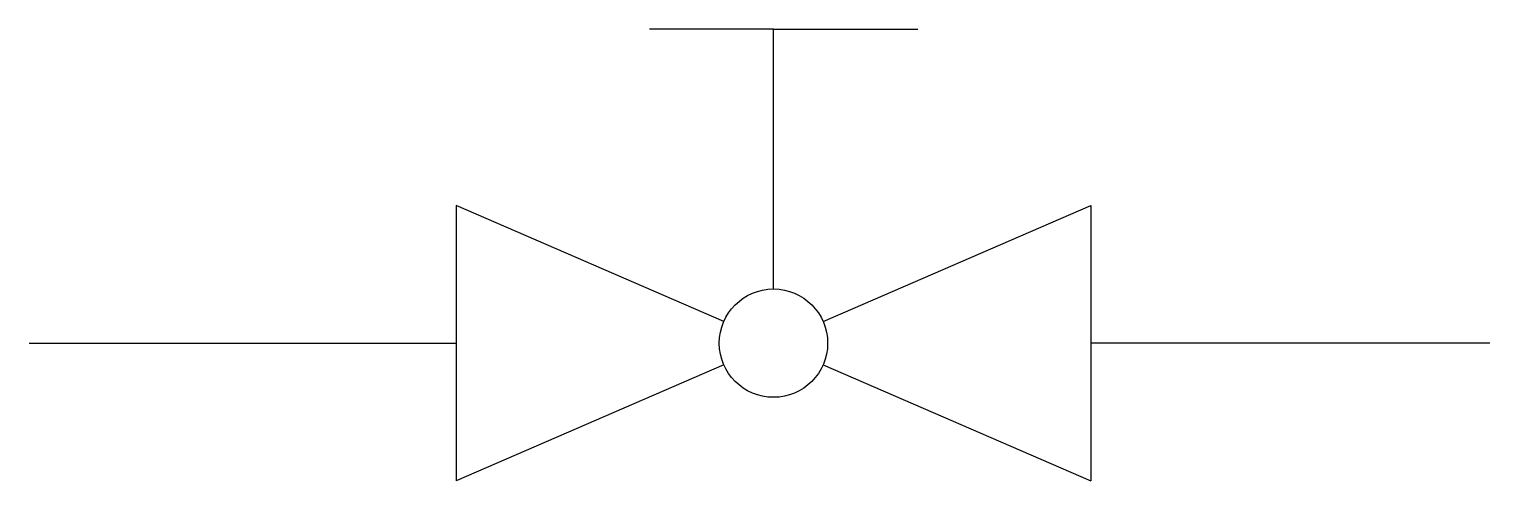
# Model space of a CAD drawing. Header units: metres. Extents: x 88673 to 90589, y -104848 to -104256.
import ezdxf

# ---------------------------------------------------------------- set-up
doc = ezdxf.new("R2010")
doc.units = ezdxf.units.M
doc.layers.add('DET1', color=1, linetype='Continuous')
doc.layers.add('G', color=3, linetype='Continuous')

msp = doc.modelspace()

# ---------------------------------------------------------------- linework, layer by layer
at = {"layer": 'DET1'}
for p, q in [((89649.32, -104255.5), (89486.65, -104255.5)), ((89649.32, -104255.5), (89838.99, -104255.5)), ((89649.32, -104596.57), (89649.32, -104255.5)), ((89584.08, -104639.37), (89232.89, -104486.95)), ((89232.89, -104486.95), (89232.89, -104848.43)), ((89714.55, -104639.37), (90065.74, -104486.95)), ((90065.74, -104486.95), (90065.74, -104848.43)), ((89584.08, -104696), (89232.89, -104848.43)), ((89714.55, -104696), (90065.74, -104848.43))]:
    msp.add_line(p, q, dxfattribs=at)
msp.add_circle((89649.32, -104667.69), 71.11, dxfattribs=at)
at = {"layer": 'G'}
for p, q in [((88672.52, -104667.69), (89232.89, -104667.69)), ((90589.45, -104667.69), (90065.74, -104667.69))]:
    msp.add_line(p, q, dxfattribs=at)

doc.saveas('drawing.dxf')
